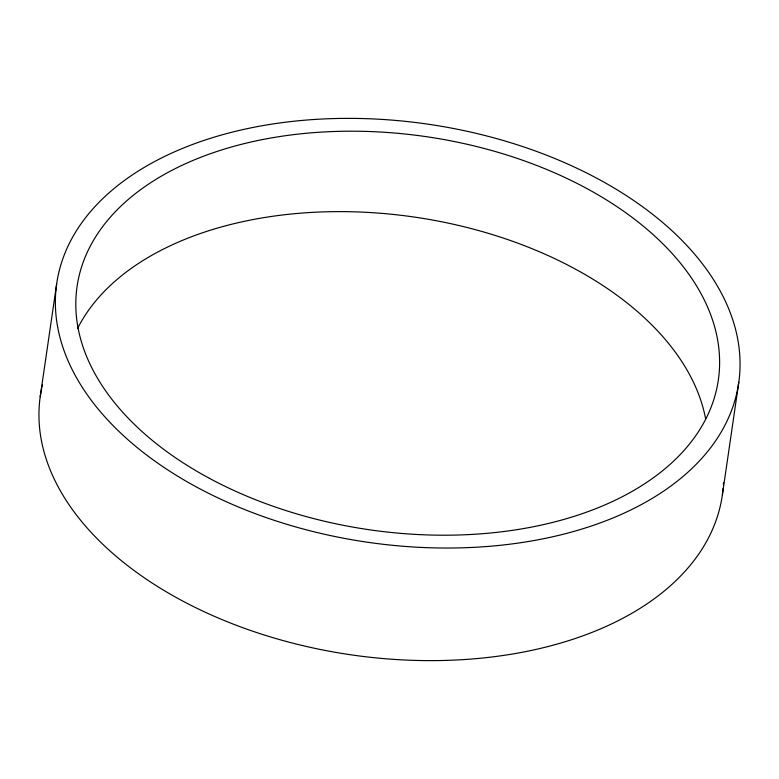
<?xml version="1.0" encoding="UTF-8"?>
<svg xmlns="http://www.w3.org/2000/svg" width="779" height="779" viewBox="0 0 779 779"><rect width="100%" height="100%" fill="white"/><g stroke="black" fill="none" stroke-linecap="round" stroke-linejoin="round"><path stroke-width="1.17" d="M40.196 396.784L56.624 284.189M722.376 494.811L738.804 382.216M723.126 488.219A344.591 211.206 8.3 0 1 350.199 654.701A344.591 211.206 8.3 0 1 41.725 388.069M41.959 386.988A344.591 211.206 8.3 0 1 42.446 384.826M723.496 482.688A344.591 211.206 8.3 0 1 723.379 484.908M77.501 328.611A324.025 198.596 8.3 0 1 413.532 216.952A324.025 198.596 8.3 0 1 705.628 418.878M197.408 487.508A344.591 211.206 8.3 0 0 738.297 385.498A344.591 211.206 8.3 0 0 257.43 126.597A344.591 211.206 8.3 0 0 197.408 487.508M209.366 478.296A324.025 198.596 8.3 0 0 717.965 382.372A324.025 198.596 8.3 0 0 265.805 138.935A324.025 198.596 8.3 0 0 209.366 478.296"/></g></svg>
